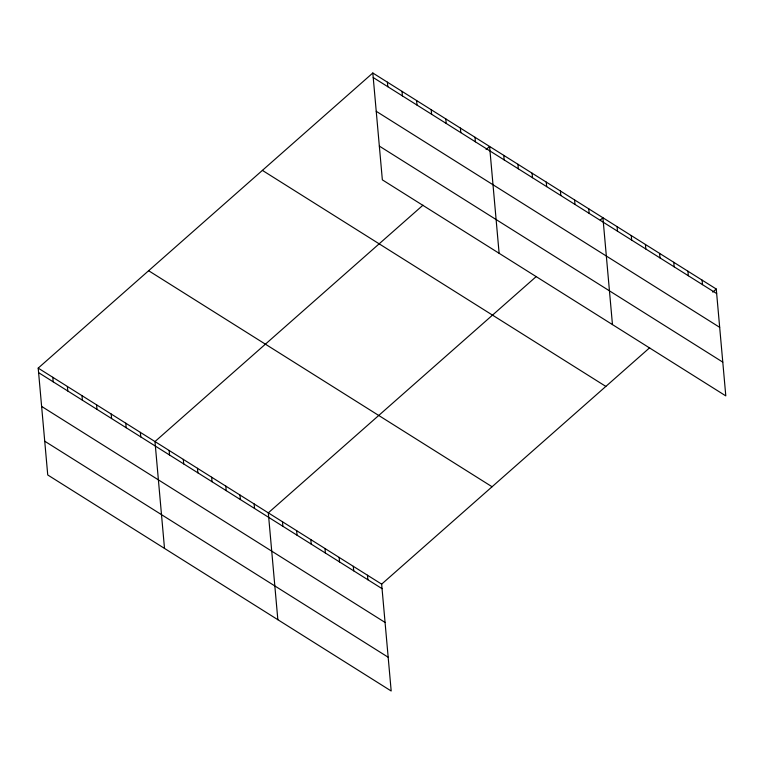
<?xml version="1.0" encoding="UTF-8"?>
<svg xmlns="http://www.w3.org/2000/svg" width="764" height="764" viewBox="0 0 764 764"><rect width="100%" height="100%" fill="white"/><g stroke="black" fill="none" stroke-linecap="round" stroke-linejoin="round"><path stroke-width="1.15" d="M38.2 368.114L381.647 584.145L391.187 691L47.74 474.969L38.2 368.114L372.813 73L716.26 289.031L725.8 395.886L382.353 179.855L372.813 73M422.979 205.191L154.977 441.563L164.508 548.418M486.085 149.543L489.59 146.449L499.121 253.314M536.318 276.482L268.307 512.854L277.848 619.709M600.294 220.061L602.92 217.74L612.461 324.595M381.647 584.145L649.658 347.773M712.755 292.125L716.26 289.031M373.214 77.536L716.67 293.567M376.232 111.305L719.678 327.336M379.336 146.096L722.782 362.126M262.386 170.382L605.842 386.412M148.627 270.723L492.073 486.754M38.601 372.651L382.057 588.672M41.619 406.41L385.066 622.44M44.723 441.2L388.169 657.231M702.097 280.121L702.498 284.657M687.925 271.21L688.335 275.737M673.762 262.291L674.163 266.827M659.59 253.381L660 257.917M645.427 244.47L645.828 249.007M631.255 235.56L631.666 240.097M617.092 226.65L617.493 231.186M588.757 208.83L589.159 213.366M574.585 199.92L574.996 204.456M560.423 191.01L560.824 195.536M546.26 182.09L546.661 186.626M532.088 173.18L532.489 177.716M517.925 164.27L518.326 168.806M503.753 155.359L504.154 159.896M474.988 137.272L475.399 141.808M460.396 128.085L460.797 132.621M445.794 118.907L446.205 123.443M431.202 109.72L431.603 114.256M416.6 100.542L417.01 105.079M402.007 91.365L402.408 95.901M387.405 82.178L387.816 86.714M367.484 575.225L367.885 579.761M353.312 566.315L353.722 570.851M339.149 557.405L339.55 561.941M324.977 548.495L325.388 553.031M310.814 539.585L311.215 544.121M296.642 530.674L297.053 535.211M282.479 521.764L282.881 526.301M254.145 503.944L254.546 508.471M239.972 495.024L240.383 499.56M225.81 486.114L226.211 490.65M211.638 477.204L212.048 481.74M197.475 468.294L197.876 472.83M183.312 459.384L183.713 463.92M169.14 450.473L169.541 455.01M140.375 432.376L140.777 436.912M125.783 423.199L126.184 427.735M111.181 414.021L111.592 418.557M96.589 404.834L96.99 409.37M81.987 395.656L82.397 400.193M67.394 386.469L67.795 391.006M52.792 377.292L53.203 381.828"/></g></svg>
